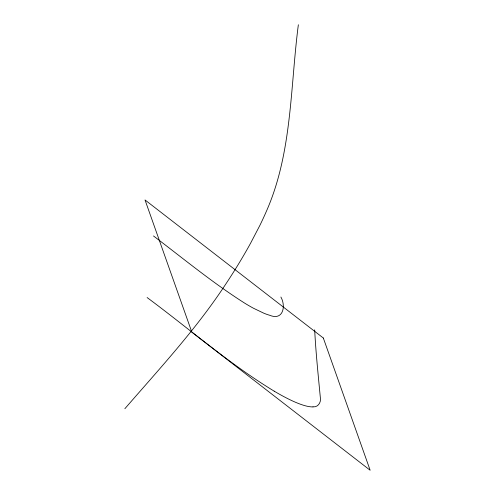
<?xml version="1.0" encoding="UTF-8"?>
<svg xmlns="http://www.w3.org/2000/svg" width="495" height="495" viewBox="0 0 495 495"><rect width="100%" height="100%" fill="white"/><g stroke="black" fill="none" stroke-linecap="round" stroke-linejoin="round"><path stroke-width="0.74" d="M298.355 24.75C290.188 87.275 292.273 153.184 266.124 211.897A182.129 55.694 -52.2 0 1 259.931 225.287L250.6 243.187A211.662 64.721 -52.2 0 1 225.559 284.402C196.212 329.095 159.767 368.435 124.851 408.721M312.976 406.853C318.266 407.385 321.404 402.033 320.308 397.287C318.18 374.833 315.822 352.384 314.678 329.849M274.18 391.155C229.136 363.806 189.325 328.835 147.108 297.545M153.487 235.954C183.719 258.866 213.067 283.152 245.18 303.454A99.266 18.241 41.2 0 0 253.551 308.28L263.94 313.255A106.877 19.639 41.2 0 0 269.732 315.272C282.979 320.89 286.178 306.343 280.888 297.019M313.026 406.902A147.25 27.058 41.2 0 1 274.193 391.174M323.322 338.017L145.016 199.949L191.843 332.182L370.149 470.25L323.322 338.017"/></g></svg>
